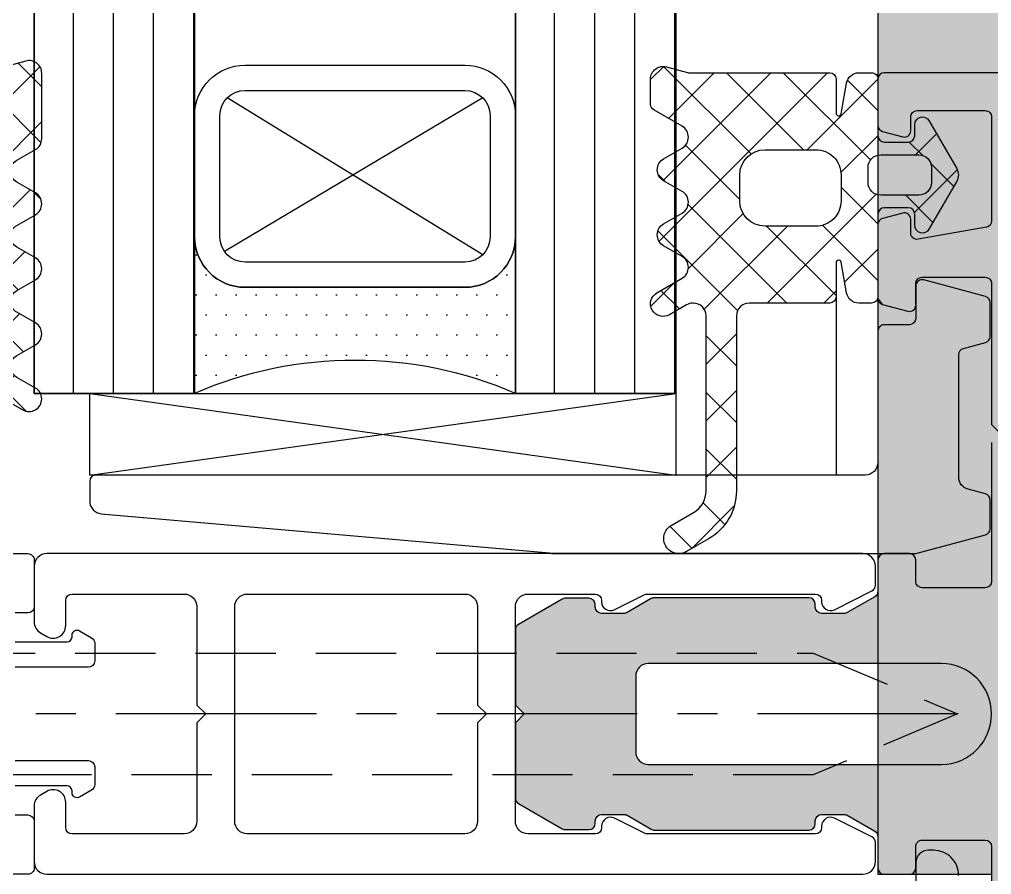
# Model space of a CAD drawing. Header units: millimetres. Extents: x -17234 to -8874, y -2869 to 1211.
# Drawn here: x -17129.68 to -17091.19, y -580.6 to -546.73 of the extents above; entities that cross this region are included whole.
import ezdxf

# ---------------------------------------------------------------- set-up
doc = ezdxf.new("R2010")
doc.units = ezdxf.units.MM
for name, pattern in [('ACAD_ISO07W100', [3, 0, -3]), ('CENTER', [50.800000000000004, 31.75, -6.35, 6.35, -6.35]), ('DASHED2', [9.524999999999999, 6.35, -3.175])]:
    doc.linetypes.add(name, pattern=pattern)
doc.layers.get('Defpoints').update_dxf_attribs({"linetype": 'ACAD_ISO07W100', "true_color": 0x105689})
for name, color, linetype in [('Centerline', 6, 'CENTER'), ('Gasket EPDM', 32, 'Continuous'), ('Gasket Silicone', 20, 'Continuous'), ('Glass', 4, 'Continuous'), ('Profile', 1, 'Continuous'), ('Profile View', 9, 'Continuous'), ('PVC Spacer', 3, 'Continuous'), ('Screw', 9, 'Continuous'), ('Thermal Break', 3, 'Continuous')]:
    doc.layers.add(name, color=color, linetype=linetype)

# ---------------------------------------------------------------- blocks, each defined once
blk = doc.blocks.new('*U9')
at = {"layer": 'Glass', "ltscale": 0.5}
h = blk.add_hatch(dxfattribs=at)
h.set_pattern_fill('ANSI31', color=5, scale=0.5, angle=45)
h.set_pattern_definition([(90, (0, 62.30000000000206), (-1.5875, 3.33066907387547e-16), [])])
h.paths.add_polyline_path([(0, 137.3000000000021), (6.349999999999909, 137.3000000000021), (6.349999999999909, 0), (0, 0)])
h.paths.add_polyline_path([(25.39999999999986, 0), (19.04999999999995, 0), (19.04999999999995, 137.3000000000021), (25.39999999999986, 137.3000000000021)])
at = {"layer": 'Glass'}
h = blk.add_hatch(dxfattribs=at)
h.set_pattern_fill('DOTS', color=9, scale=0.5)
h.set_pattern_definition([(0, (-1613.788650515187, -1630.791331682484), (0.396875, 0.79375), [0, -0.79375])])
h.paths.add_polyline_path([(17.04999999999995, 4.199999999999999), (8.349999999999909, 4.199999999999999, -0.414213562373095), (6.349999999999909, 6.199999999999998), (6.349999999999909, -1.77635683940025e-15, -0.2058701850370426), (19.04999999999995, -1.77635683940025e-15), (19.04999999999995, 6.199999999999999, -0.4142135623730951)])
at = {"layer": 'Defpoints', "linetype": 'ByBlock', "ltscale": 0.5}
for points in [[(0, 137.3000000000021), (6.349999999999909, 137.3000000000021), (6.349999999999909, 0), (0, 0)], [(25.39999999999986, 0), (19.04999999999995, 0), (19.04999999999995, 137.3000000000021), (25.39999999999986, 137.3000000000021)]]:
    blk.add_lwpolyline(points, close=True, dxfattribs=at)
at = {"layer": 'Glass'}
for points in [[(0, 137.3000000000021), (0, 0), (6.349999999999909, 0), (6.349999999999909, 137.3000000000021)], [(19.04999999999995, 137.3000000000021), (19.04999999999995, 0), (25.39999999999986, 0), (25.39999999999986, 137.3000000000021)]]:
    blk.add_lwpolyline(points, dxfattribs=at)
at = {"layer": 'Glass', "color": 3}
for points in [[(19.04999999999995, 6.199999999999999), (19.04999999999995, 11, 0.4142135623730951), (17.04999999999995, 13), (8.349999999999909, 13, 0.4142135623730951), (6.349999999999909, 11), (6.349999999999909, 6.199999999999999, 0.4142135623730951), (8.349999999999909, 4.199999999999999), (17.04999999999995, 4.199999999999999, 0.4142135623730951)], [(18.04999999999995, 6.199999999999999), (18.04999999999995, 11, 0.414213562373095), (17.04999999999995, 12), (8.349999999999909, 12, 0.414213562373095), (7.349999999999909, 11), (7.349999999999909, 6.199999999999999, 0.414213562373095), (8.349999999999909, 5.199999999999999), (17.04999999999995, 5.199999999999999, 0.414213562373095)]]:
    blk.add_lwpolyline(points, format="xyb", close=True, dxfattribs=at)
at = {"layer": 'Glass', "color": 9}
for points in [[(7.64289321881347, 5.49289321881356), (17.75710678118639, 11.70710678118667)], [(7.64289321881347, 11.70710678118644), (17.86423487550928, 5.619464413231707)]]:
    blk.add_lwpolyline(points, dxfattribs=at)
blk.add_lwpolyline([(6.349999999999909, 0, -0.2058701850370426), (19.04999999999995, 0), (19.04999999999995, 6.199999999999999, -0.4142135623730951), (17.04999999999995, 4.199999999999999), (8.349999999999909, 4.199999999999999, -0.4142135623730951), (6.349999999999909, 6.199999999999998)], format="xyb", close=True, dxfattribs=at)
blk = doc.blocks.new('GG - 01')
at = {"layer": 'Gasket EPDM', "ltscale": 0.5}
h = blk.add_hatch(dxfattribs=at)
h.set_pattern_fill('ANSI37', color=5, scale=0.5, style=0)
h.set_pattern_definition([(45, (16923.13597728441, 487.5036104391235), (-1.122532015133644, 1.122532015133644), []), (135, (16923.13597728441, 487.5036104391235), (-1.122532015133644, -1.122532015133644), [])])
edge = h.paths.add_edge_path(flags=16)
edge.add_arc((-2.456698961395585, -4.827477994350676), 0.999999999999698, -90.00000000001728, 1.7280399333685637e-11, ccw=False)
edge.add_line((-2.456698961395887, -5.827477994350375), (-4.465798961398832, -5.827477994349238))
edge.add_arc((-4.465798961398537, -4.827477994348943), 1.000000000000295, 180.0000000000169, 269.9999999999831, ccw=False)
edge.add_line((-5.465798961398832, -4.827477994349238), (-5.465798961398832, -3.800001866927573))
edge.add_arc((-4.465798961398537, -3.800001866927868), 1.000000000000295, 90.00000000001688, 179.9999999999831, ccw=False)
edge.add_line((-4.465798961398832, -2.800001866927573), (-2.456698961395887, -2.800001866926436))
edge.add_arc((-2.456698961395585, -3.800001866926134), 0.999999999999698, -1.7280399333685637e-11, 90.00000000001728, ccw=False)
edge.add_line((-1.456698961395887, -3.800001866926436), (-1.456698961395887, -4.827477994350375))
edge = h.paths.add_edge_path()
edge.add_arc((-8.000000000000213, -7.458536453019235), 0.4999999999999999, 300.0000000000282, 419.9999999999718)
edge.add_line((-7.75, -7.025523751127139), (-8.482050807557243, -6.602874020323156))
edge.add_arc((-8.232050807556735, -6.169861318431231), 0.4999999999999997, 120.00000000006719, 239.9999999999328, ccw=False)
edge.add_line((-8.482050807557243, -5.736848616539305), (-7.75, -5.314198885735323))
edge.add_arc((-8.000000000000115, -4.88118618384317), 0.5000000000000003, 300.0000000000152, 419.9999999999848)
edge.add_line((-7.75, -4.448173481951017), (-8.482050807557243, -4.025523751147261))
edge.add_arc((-8.232050807556735, -3.592511049255336), 0.4999999999999997, 120.00000000006719, 239.9999999999328, ccw=False)
edge.add_line((-8.482050807557243, -3.15949834736341), (-7.75, -2.736848616559428))
edge.add_arc((-8.00000000000031, -2.303835914667388), 0.4999999999999996, 300.0000000000412, 419.9999999999588)
edge.add_line((-7.75, -1.870823212775349), (-8.874999999989086, -1.221304159940132))
edge.add_arc((-8.749999999989212, -1.004797808994095), 0.249999999999874, 180.0000000006814, 240.0000000000167, ccw=False)
edge.add_line((-8.999999999989086, -1.004797808997068), (-9, 0.0003111022266466534))
edge.add_arc((-8.499999999999089, 0.0003111022268556529), 0.5000000000009113, 74.99999999992588, 179.9999999999197, ccw=False)
edge.add_line((-8.370590477446967, 0.4832740153721033), (-7.531791636873095, 0.2585185434287496))
edge.add_arc((-7.467086875598413, 0.4999999999906641), 0.2499999999897547, 254.999999999596, 269.9999999995868)
edge.add_line((-7.467086875600216, 0.2500000000009095), (-1.90517973669921, 0.2500000000009095))
edge.add_arc((-1.90517973669921, 9.09508579560736e-13), 0.25, 0, 90, ccw=False)
edge.add_line((-1.65517973669921, 9.094947017729282e-13), (-1.65517973669921, -1.355333104784677))
edge.add_arc((-1.555179736698301, -1.355333104786262), 0.1000000000009096, 179.9999999990918, 350.0000000009825)
edge.add_line((-1.456698961395887, -1.372697922551424), (-1.24342759702995, -0.16317591116524))
edge.add_arc((-0.7510237205223182, -0.2500000000009916), 0.500000000001901, 89.99999999980389, 169.9999999997724, ccw=False)
edge.add_line((-0.7510237205206067, 0.2500000000009095), (-0.249999999992724, 0.2500000000009095))
edge.add_arc((-0.2499999999972147, 3.694822225952521e-12), 0.2499999999972147, -8.46796410769457e-10, 89.9999999989708, ccw=False)
edge.add_line((0, 0), (0, -2.248338335070002))
edge.add_arc((0.25, -2.248338335070002), 0.25, 180, 270)
edge.add_line((0.25, -2.498338335070002), (1.202190357260406, -2.498338335070002))
edge.add_arc((1.203502841082234, -2.240432973307411), 0.2579087013647964, 269.7084235318334, 358.243507031785)
edge.add_line((1.461290357256075, -2.248338335070002), (1.461290357256075, -1.79833833506973))
edge.add_arc((1.761290357258013, -1.79833833507044), 0.3000000000019374, 29.99999999996311, 179.9999999998644, ccw=False)
edge.add_line((2.021097978395119, -1.648338335069639), (3.119023930419644, -3.550001866927232))
edge.add_arc((2.686011228527425, -3.800001866927232), 0.4999999999999999, -30.000000000000114, 30.000000000000114, ccw=False)
edge.add_line((3.119023930419644, -4.050001866927232), (2.021097978395119, -5.951665398784371))
edge.add_arc((1.761290357258013, -5.80166539878357), 0.3000000000019375, 180.0000000001357, 330.0000000000369, ccw=False)
edge.add_line((1.461290357256075, -5.80166539878428), (1.461290357256075, -5.351665398784007))
edge.add_arc((1.203502841082234, -5.359570760546599), 0.2579087013647965, 1.756492968214997, 90.29157646816661)
edge.add_line((1.202190357260406, -5.101665398784007), (0.25, -5.101665398784007))
edge.add_arc((0.25, -5.351665398784007), 0.25, 90, 180)
edge.add_line((0, -5.351665398784007), (7.275957614183426e-12, -8.627476127416458))
edge.add_arc((-0.2499999999935199, -8.627476127416458), 0.2500000000007958, -89.99999999981759, 0, ccw=False)
edge.add_line((-0.249999999992724, -8.877476127417253), (-0.7510237205206067, -8.877476127417253))
edge.add_arc((-0.7510237205223182, -8.377476127415353), 0.5000000000019007, 190.0000000002276, 270.0000000001961, ccw=False)
edge.add_line((-1.24342759702995, -8.464300216251104), (-1.456698961395887, -7.25477820486492))
edge.add_arc((-1.555179736698301, -7.272143022630082), 0.1000000000009094, 9.999999999017358, 180.0000000009084)
edge.add_line((-1.65517973669921, -7.272143022631667), (-1.65517973669921, -8.627476127417253))
edge.add_arc((-1.90517973669921, -8.627476127417253), 0.25, -90, 0, ccw=False)
edge.add_line((-1.90517973669921, -8.877476127417253), (-5.099999999987631, -8.877476127417253))
edge.add_arc((-5.099999999987631, -9.377476127417253), 0.5, 90, 180.000000000013)
edge.add_line((-5.599999999987631, -9.377476127417367), (-5.599999999983993, -16.30817414006583))
edge.add_arc((-7.799999999985766, -16.30817414006576), 2.200000000001773, 300.0000000000704, 359.99999999999824, ccw=False)
edge.add_line((-6.699999999982538, -18.21343002839171), (-7.576738509371353, -18.71961524279709))
edge.add_arc((-7.876738509374263, -18.20000000052278), 0.6000000000046156, 120.0000000000664, 300.00000000006645, ccw=False)
edge.add_line((-8.176738509377174, -17.68038475824847), (-7.299999999995634, -17.17419954384854))
edge.add_arc((-7.799999999995978, -16.30817414006391), 1.000000000000343, 300.0000000000114, 359.999999999942)
edge.add_line((-6.799999999995634, -16.30817414006492), (-6.799999999995634, -9.377476127417594))
edge.add_arc((-7.299999999995634, -9.377476127417253), 0.5, 359.9999999999609, 450)
edge.add_line((-7.299999999995634, -8.877476127417253), (-7.323701012715901, -8.877476127417253))
edge.add_arc((-7.323701012715786, -9.377476127417253), 0.5, 90.00000000001312, 120.0000000000152)
edge.add_line((-7.573701012715901, -8.9444634255251), (-8.25, -9.334924827885743))
edge.add_arc((-8.499999999998181, -8.901912125993249), 0.4999999999993284, 119.99999999980369, 299.9999999998037, ccw=False)
edge.add_line((-8.749999999996362, -8.468899424100755), (-7.75, -7.891549154911331))
edge = h.paths.add_edge_path(flags=16)
edge.add_arc((1.620370595716071, -4.100003733857324), 0.499999999999869, -90.00000000001512, 1.5120349416974932e-11, ccw=False)
edge.add_line((1.62037059571594, -4.600003733857193), (0.1112705957129947, -4.600003733855374))
edge.add_arc((0.1112705957134494, -4.100003733854919), 0.5000000000004547, 180.0000000002084, 269.9999999999479, ccw=False)
edge.add_line((-0.3887294042870053, -4.100003733856738), (-0.3887294042870053, -3.499999999996362))
edge.add_arc((0.1112705957125399, -3.499999999997272), 0.4999999999995453, 89.99999999994787, 179.9999999998958, ccw=False)
edge.add_line((0.1112705957129947, -2.999999999997726), (1.62037059571594, -2.999999999995907))
edge.add_arc((1.620370595716071, -3.499999999995776), 0.499999999999869, -1.5006662579253316e-11, 90.000000000015, ccw=False)
edge.add_line((2.12037059571594, -3.499999999995907), (2.12037059571594, -4.100003733857193))
blk.add_lwpolyline([(-7.75, -7.891549154911331, 0.5773502691892974), (-7.75, -7.025523751127139), (-8.482050807557243, -6.602874020323156, -0.5773502691888426), (-8.482050807557243, -5.736848616539305), (-7.75, -5.314198885735323, 0.577350269189449), (-7.75, -4.448173481951017), (-8.482050807557243, -4.025523751147261, -0.5773502691888426), (-8.482050807557243, -3.15949834736341), (-7.75, -2.736848616559428, 0.5773502691891458), (-7.75, -1.870823212775349), (-8.874999999989086, -1.221304159940132, -0.2679491924280138), (-8.999999999989086, -1.004797808997068), (-9, 0.0003111022266466534), (-9, 0.0003111022275561481, -0.4931454260312705), (-8.370590477446967, 0.4832740153721033), (-7.531791636873095, 0.2585185434287496, 0.06554346281519802), (-7.467086875600216, 0.2500000000009095), (-1.90517973669921, 0.2500000000009095, -0.4142135623730951), (-1.65517973669921, 9.094947017729282e-13), (-1.65517973669921, -1.355333104784677, 0.9163311740325999), (-1.456698961395887, -1.372697922551424), (-1.24342759702995, -0.16317591116524, -0.3639702342660466), (-0.7510237205206067, 0.2500000000009095), (-0.249999999992724, 0.2500000000009095, -0.4142135623721627), (0, 0), (0, -2.248338335070002, 0.4142135623730951), (0.25, -2.498338335070002), (1.202190357260406, -2.498338335070002, 0.4067446540325116), (1.461290357256075, -2.248338335070002), (1.461290357256075, -1.79833833506973, -0.7673269879782757), (2.021097978395119, -1.648338335069639), (3.119023930419644, -3.550001866927232, -0.2679491924311227), (3.119023930419644, -4.050001866927232), (2.021097978395119, -5.951665398784371, -0.7673269879782757), (1.461290357256075, -5.80166539878428), (1.461290357256075, -5.351665398784007, 0.4067446540325116), (1.202190357260406, -5.101665398784007), (0.25, -5.101665398784007, 0.4142135623730951), (0, -5.351665398784007), (7.275957614183426e-12, -8.627476127416458, -0.4142135623721627), (-0.249999999992724, -8.877476127417253), (-0.7510237205206067, -8.877476127417253, -0.3639702342660466), (-1.24342759702995, -8.464300216251104), (-1.456698961395887, -7.25477820486492, 0.9163311740325999), (-1.65517973669921, -7.272143022631667), (-1.65517973669921, -8.627476127417253, -0.4142135623730951), (-1.90517973669921, -8.877476127417253), (-5.099999999987631, -8.877476127417253, 0.4142135623731616), (-5.599999999987631, -9.377476127417367), (-5.599999999983993, -16.30817414006583, -0.2679491924307854), (-6.699999999982538, -18.21343002839171), (-7.576738509371353, -18.71961524279709, -0.9999999999999997), (-8.176738509377174, -17.68038475824847), (-7.299999999995634, -17.17419954384854, 0.2679491924307981), (-6.799999999995634, -16.30817414006492), (-6.799999999995634, -9.377476127417594, 0.4142135623732949), (-7.299999999995634, -8.877476127417253), (-7.323701012715901, -8.877476127417253, 0.1316524975874049), (-7.573701012715901, -8.9444634255251), (-8.25, -9.334924827885743, -1), (-8.749999999996362, -8.468899424100755), (-8.749999999996362, -8.468899424100755), (-7.75, -7.891549154911331, 0.2679491924311227)], format="xyb", dxfattribs=at)
for points in [[(-1.456698961395887, -4.827477994350375, -0.4142135623732719), (-2.456698961395887, -5.827477994350375), (-4.465798961398832, -5.827477994349238, -0.4142135623729226), (-5.465798961398832, -4.827477994349238), (-5.465798961398832, -3.800001866927573, -0.4142135623729225), (-4.465798961398832, -2.800001866927573), (-2.456698961395887, -2.800001866926436, -0.4142135623732719), (-1.456698961395887, -3.800001866926436)], [(2.12037059571594, -4.100003733857193, -0.4142135623732486), (1.62037059571594, -4.600003733857193), (0.1112705957129947, -4.600003733855374, -0.4142135623717632), (-0.3887294042870053, -4.100003733856738), (-0.3887294042870053, -3.499999999996362, -0.4142135623728287), (0.1112705957129947, -2.999999999997726), (1.62037059571594, -2.999999999995907, -0.4142135623732486), (2.12037059571594, -3.499999999995907)]]:
    blk.add_lwpolyline(points, format="xyb", close=True, dxfattribs=at)
blk = doc.blocks.new('EGG - 01')
at = {"layer": 'Gasket EPDM', "ltscale": 0.5}
h = blk.add_hatch(dxfattribs=at)
h.set_pattern_fill('ANSI37', color=5, scale=0.5, style=0)
h.set_pattern_definition([(45, (16931.76398021643, 552.2421061978254), (-1.122532015133644, 1.122532015133644), []), (135, (16931.76398021643, 552.2421061978254), (-1.122532015133644, -1.122532015133644), [])])
edge = h.paths.add_edge_path()
edge.add_arc((7.003679740504693, -0.746193317245968), 0.4999999999998441, 299.9999999999973, 420.0000000000027)
edge.add_line((7.253679740504595, -0.3131806153538719), (6.521628932947351, 0.1094691154501106))
edge.add_arc((6.77162893294786, 0.5424818173420363), 0.5000000000000001, 120.0000000000673, 239.9999999999327, ccw=False)
edge.add_line((6.521628932947351, 0.9754945192339619), (7.253679740504595, 1.398144250037944))
edge.add_arc((7.00367974050448, 1.831156951930097), 0.4999999999999998, 300.0000000000152, 419.9999999999848)
edge.add_line((7.253679740504595, 2.26416965382225), (6.521628932947351, 2.686819384626006))
edge.add_arc((6.77162893294786, 3.119832086517931), 0.5000000000000001, 120.0000000000673, 239.9999999999327, ccw=False)
edge.add_line((6.521628932947351, 3.552844788409857), (7.25367974051187, 3.975494519217818))
edge.add_arc((7.00367974051187, 4.408507221110038), 0.5000000000000002, 299.9999999999999, 359.9999999999793)
edge.add_line((7.50367974051187, 4.408507221109858), (7.50367974051187, 7.001122055274095))
edge.add_arc((7.003679740510961, 7.001122055273398), 0.5000000000009095, 7.989553359821821e-11, 105.0000000000745)
edge.add_line((6.874270217958838, 7.484084968418642), (2.688974979217164, 6.362638489112896))
edge.add_arc((2.753679740493602, 6.121157032540927), 0.249999999999921, 105.0000000001964, 180.0000000002782)
edge.add_line((2.503679740493681, 6.121157032539713), (2.503679740493681, 1.999999999999318))
edge.add_arc((2.253679740491407, 2.000000000000682), 0.2500000000022737, 269.99999999968736, 359.99999999968736, ccw=False)
edge.add_line((2.253679740490043, 1.749999999998408), (1.167927419020998, 1.749999999998408))
edge.add_arc((1.167927419020998, 1.999999999998408), 0.25, 180, 270, ccw=False)
edge.add_line((0.9179274190209981, 1.999999999998408), (0.9179274190209981, 2.449999999998681))
edge.add_arc((0.6179274190208797, 2.449999999998458), 0.3000000000001184, 4.257702533584149e-11, 149.9999999999438)
edge.add_line((0.3581197978855926, 2.599999999998772), (-0.9986533347109798, 0.2499999999984084))
edge.add_arc((-0.5656406328201353, -6.821210263296962e-13), 0.4999999999983546, 150.0000000000115, 209.9999999999885)
edge.add_line((-0.9986533347109798, -0.2499999999997726), (0.3581197978855926, -2.600000000001955))
edge.add_arc((0.6179274190208797, -2.450000000001642), 0.3000000000001184, 210.0000000000561, 359.9999999999574)
edge.add_line((0.9179274190209981, -2.450000000001864), (0.9179274190209981, -2.000000000001592))
edge.add_arc((1.167927419020998, -2.000000000001592), 0.25, 90, 180, ccw=False)
edge.add_line((1.167927419020998, -1.750000000001592), (2.253679740490043, -1.750000000001592))
edge.add_arc((2.253679740491748, -2.000000000003524), 0.2500000000019327, 3.3867308957269415e-10, 90.00000000039091, ccw=False)
edge.add_line((2.503679740493681, -2.000000000002046), (2.503679740493681, -5.37645785702091))
edge.add_arc((3.003679740493681, -5.37645785702091), 0.5, 180, 270)
edge.add_line((3.003679740493681, -5.87645785702091), (5.827380753220496, -5.87645785702091))
edge.add_arc((5.827380753220381, -6.37645785702091), 0.5, 59.99999999998482, 89.99999999998693, ccw=False)
edge.add_line((6.077380753220496, -5.943445155128757), (6.753679740504595, -6.333906557489399))
edge.add_arc((7.003679740504595, -5.900893855597587), 0.4999999999996472, 239.9999999999766, 419.9999999999766)
edge.add_line((7.253679740504595, -5.467881153705775), (6.521628932947351, -5.045231422901793))
edge.add_arc((6.77162893294786, -4.612218721009867), 0.5000000000000001, 120.0000000000673, 239.9999999999327, ccw=False)
edge.add_line((6.521628932947351, -4.179206019117942), (7.253679740504595, -3.756556288313959))
edge.add_arc((7.00367974050448, -3.323543586421806), 0.4999999999999998, 300.0000000000152, 419.9999999999848)
edge.add_line((7.253679740504595, -2.890530884529653), (6.521628932947351, -2.467881153725898))
edge.add_arc((6.77162893294786, -2.034868451833972), 0.5000000000000001, 120.0000000000673, 239.9999999999327, ccw=False)
edge.add_line((6.521628932947351, -1.601855749942047), (7.253679740504595, -1.179206019138064))
edge = h.paths.add_edge_path(flags=16)
edge.add_arc((0.4999999999998689, -0.3000018669307739), 0.4999999999998689, 179.999999999985, 270.000000000015)
edge.add_line((0.5, -0.8000018669306428), (2.009099999995669, -0.8000018669288238))
edge.add_arc((2.009099999995215, -0.3000018669283691), 0.5000000000004547, 270.0000000000521, 359.9999999997916)
edge.add_line((2.509099999995669, -0.300001866930188), (2.509099999995669, 0.300001866930188))
edge.add_arc((2.009099999996124, 0.3000018669292785), 0.4999999999995453, 1.042204158022913e-10, 90.00000000005213)
edge.add_line((2.009099999995669, 0.8000018669288238), (0.5, 0.8000018669306428))
edge.add_arc((0.4999999999998689, 0.3000018669307739), 0.4999999999998689, 89.99999999998498, 180.000000000015)
edge.add_line((0, 0.3000018669306428), (0, -0.3000018669306428))
for points in [[(7.253679740504595, -1.179206019138064, 0.5773502691896574), (7.253679740504595, -0.3131806153538719), (6.521628932947351, 0.1094691154501106, -0.5773502691888426), (6.521628932947351, 0.9754945192339619), (7.253679740504595, 1.398144250037944, 0.577350269189449), (7.253679740504595, 2.26416965382225), (6.521628932947351, 2.686819384626006, -0.5773502691888426), (6.521628932947351, 3.552844788409857), (7.25367974051187, 3.975494519217818, 0.2679491924310263), (7.50367974051187, 4.408507221109858), (7.50367974051187, 7.001122055274095, 0.4931454260312742), (6.874270217958838, 7.484084968418642), (2.688974979217164, 6.362638489112896, 0.3394542588637746), (2.503679740493681, 6.121157032539713), (2.503679740493681, 1.999999999999318, -0.414213562373095), (2.253679740490043, 1.749999999998408), (1.167927419020998, 1.749999999998408, -0.4142135623730951), (0.9179274190209981, 1.999999999998408), (0.9179274190209981, 2.449999999998681, 0.7673269879782757), (0.3581197978855926, 2.599999999998772), (-0.9986533347109798, 0.2499999999984084, 0.2679491924310153), (-0.9986533347109798, -0.2499999999997726), (0.3581197978855926, -2.600000000001955, 0.7673269879782757), (0.9179274190209981, -2.450000000001864), (0.9179274190209981, -2.000000000001592, -0.4142135623730951), (1.167927419020998, -1.750000000001592), (2.253679740490043, -1.750000000001592, -0.4142135623733614), (2.503679740493681, -2.000000000002046), (2.503679740493681, -5.37645785702091, 0.414213562373095), (3.003679740493681, -5.87645785702091), (5.827380753220496, -5.87645785702091, -0.1316524975874049), (6.077380753220496, -5.943445155128757), (6.753679740504595, -6.333906557489399, 1), (7.253679740504595, -5.467881153705775), (6.521628932947351, -5.045231422901793, -0.5773502691888426), (6.521628932947351, -4.179206019117942), (7.253679740504595, -3.756556288313959, 0.577350269189449), (7.253679740504595, -2.890530884529653), (6.521628932947351, -2.467881153725898, -0.5773502691888426), (6.521628932947351, -1.601855749942047)], [(0, -0.3000018669306428, 0.4142135623732486), (0.5, -0.8000018669306428), (2.009099999995669, -0.8000018669288238, 0.4142135623717632), (2.509099999995669, -0.300001866930188), (2.509099999995669, 0.300001866930188, 0.4142135623728287), (2.009099999995669, 0.8000018669288238), (0.5, 0.8000018669306428, 0.4142135623732486), (0, 0.3000018669306428)]]:
    blk.add_lwpolyline(points, format="xyb", close=True, dxfattribs=at)

msp = doc.modelspace()

# ---------------------------------------------------------------- hatches: boundary and pattern name
at = {"layer": 'Gasket Silicone', "ltscale": 0.5, "true_color": 0x939598}
h = msp.add_hatch(color=252, dxfattribs=at)
h.dxf.hatch_style = 1
h.paths.add_polyline_path([(-17095.69305710147, -424.2394429800404), (-16997.26805710148, -424.2394429800407), (-16997.26805710147, -625.0394429800458), (-17085.49305710147, -625.0394429800542), (-17085.49305710147, -605.9894429800452), (-17088.69305710147, -605.9894429800439), (-17088.69305710145, -625.0394429800424), (-17091.19305710148, -625.0394429800408), (-17091.19305710147, -580.5894429800409), (-17095.69305710147, -580.5894429800409)])
at = {"layer": 'Gasket Silicone', "ltscale": 0.5}
h = msp.add_hatch(color=1, dxfattribs=at)
h.dxf.hatch_style = 1
edge = h.paths.add_edge_path()
edge.add_arc((-17095.4430571015, -557.7750873599316), 0.25, 180, 255.0011267703341)
edge.add_line((-17095.50775711382, -558.0165700889314), (-17094.50775740218, -558.2844973879577))
edge.add_arc((-17094.44305755624, -558.0430146143805), 0.2499999999988005, 255.0011662473737, 359.9999694740487)
edge.add_line((-17094.19305755624, -558.0430147475751), (-17094.19305710147, -557.1894465807129))
edge.add_arc((-17093.94305710147, -557.1894467139055), 0.2500000000000355, 135.0000000005159, 179.9999694745176, ccw=False)
edge.add_arc((-17093.94305710147, -557.1894467139111), 0.2500000000037401, 90, 134.9999999995947, ccw=False)
edge.add_line((-17093.94305710147, -556.9394467139076), (-17091.44305710146, -556.9394467139067))
edge.add_arc((-17091.44305710146, -557.1894467139067), 0.25, -1.3028511602897197e-10, 90, ccw=False)
edge.add_line((-17091.19305710146, -557.1894467139073), (-17091.19305710147, -562.7733304546523))
edge.add_line((-17091.19305710147, -562.7733304546523), (-17090.83950371087, -563.126883845244))
edge.add_line((-17090.83950371087, -563.126883845244), (-17091.19305709448, -563.480437228835))
edge.add_arc((-17090.94305710147, -563.480496372022), 0.25, 179.9864453798519, 179.9999996825967)
edge.add_line((-17091.19305710147, -563.4804963706371), (-17091.19305710147, -568.9894429800423))
edge.add_arc((-17091.44305710147, -568.9894429800426), 0.249999999996362, -90, 5.212541509536095e-11, ccw=False)
edge.add_line((-17091.44305710147, -569.2394429800423), (-17093.94305710147, -569.2394429800737))
edge.add_arc((-17093.94305710147, -568.9894429800753), 0.2499999999984084, 179.9999999996352, 270, ccw=False)
edge.add_line((-17094.19305710147, -568.9894429800737), (-17094.19305710147, -568.1394429800649))
edge.add_arc((-17094.44305710147, -568.1394429800649), 0.25, 0, 90)
edge.add_line((-17094.44305710147, -567.8894429800649), (-17095.44305710147, -567.8894429800649))
edge.add_arc((-17095.44305710147, -568.1394429800649), 0.25, 90, 180)
edge.add_line((-17095.69305710147, -568.1394429800649), (-17095.69305710147, -569.3779536799732))
edge.add_arc((-17095.94305710147, -569.3779536799731), 0.25, 299.99999999999727, 359.99999999997397, ccw=False)
edge.add_line((-17095.81805710147, -569.5944600309192), (-17096.90721722169, -570.2232869195187))
edge.add_arc((-17097.03221722169, -570.0067805685724), 0.2500000000002174, 270, 299.99999999997124, ccw=False)
edge.add_line((-17097.03221722169, -570.2567805685726), (-17097.92000796025, -570.2567805685726))
edge.add_arc((-17097.92000796025, -570.0067805685726), 0.25, 180, 270, ccw=False)
edge.add_line((-17098.17000796025, -570.0067805685726), (-17098.17000796025, -569.889442979906))
edge.add_arc((-17098.42000796025, -569.889442979906), 0.25, 0, 90)
edge.add_line((-17098.42000796025, -569.639442979906), (-17104.54305710146, -569.639442979906))
edge.add_arc((-17104.54305710146, -569.8894429799058), 0.2499999999997726, 90, 120.0000000000364)
edge.add_line((-17104.66805710146, -569.67293662896), (-17105.62129176666, -570.2232869195187))
edge.add_arc((-17105.74629176666, -570.0067805685726), 0.2500000000000205, 270, 299.99999999999727, ccw=False)
edge.add_line((-17105.74629176666, -570.2567805685726), (-17106.63408250523, -570.2567805685726))
edge.add_arc((-17106.63408250523, -570.0067805685726), 0.25, 180, 270, ccw=False)
edge.add_line((-17106.88408250523, -570.0067805685726), (-17106.88408250523, -569.906780568572))
edge.add_arc((-17107.13408250523, -569.906780568572), 0.25, 0, 90)
edge.add_line((-17107.13408250523, -569.656780568572), (-17108.06100629413, -569.656780568572))
edge.add_arc((-17108.06100629413, -569.9067805685717), 0.2499999999996589, 90, 120.0000000000755)
edge.add_line((-17108.18600629413, -569.6902742176262), (-17109.91805710147, -570.6902742174959))
edge.add_arc((-17109.79305710147, -570.9067805684421), 0.2500000000000205, 119.9999999999973, 179.9999999995571)
edge.add_line((-17110.04305710147, -570.9067805684401), (-17110.04305710147, -573.8858895894483))
edge.add_line((-17110.04305710147, -573.8858895894483), (-17109.68950371088, -574.2394429800433))
edge.add_line((-17109.68950371088, -574.2394429800433), (-17110.04305710148, -574.592996370634))
edge.add_line((-17110.04305710148, -574.592996370634), (-17110.04305710147, -577.5721053916402))
edge.add_arc((-17109.79305710147, -577.5721053916387), 0.25, 180.0000000003387, 240.0000000000027)
edge.add_line((-17109.91805710147, -577.7886117425849), (-17108.18600732184, -578.7886117119875))
edge.add_arc((-17108.06100726907, -578.5721053915055), 0.2500000000036094, 239.9999860348692, 270)
edge.add_line((-17108.06100726907, -578.8221053915088), (-17107.13074727754, -578.8221053915087))
edge.add_arc((-17107.13074727754, -578.5721053915087), 0.25, 270, 360)
edge.add_line((-17106.88074727754, -578.5721053915087), (-17106.88074727754, -578.4721053915086))
edge.add_arc((-17106.63074727754, -578.4721053915086), 0.25, 90, 180, ccw=False)
edge.add_line((-17106.63074727754, -578.2221053915086), (-17105.74629176644, -578.2221053915086))
edge.add_arc((-17105.74629176644, -578.4721053915086), 0.25, 59.99999999998971, 90, ccw=False)
edge.add_line((-17105.62129176644, -578.2555990405626), (-17104.66805710146, -578.8059493309904))
edge.add_arc((-17104.54305710146, -578.5894429800446), 0.2499999999997251, 239.9999999999636, 270)
edge.add_line((-17104.54305710146, -578.8394429800444), (-17098.42000796025, -578.8394429800445))
edge.add_arc((-17098.42000796025, -578.5894429800445), 0.25, 270, 360)
edge.add_line((-17098.17000796025, -578.5894429800445), (-17098.17000796025, -578.4721053915082))
edge.add_arc((-17097.92000796025, -578.4721053915082), 0.25, 90, 180, ccw=False)
edge.add_line((-17097.92000796025, -578.2221053915082), (-17097.03221722169, -578.2221053915082))
edge.add_arc((-17097.03221722169, -578.4721053915084), 0.2500000000002274, 60.00000000002882, 90, ccw=False)
edge.add_line((-17096.90721722169, -578.2555990405621), (-17095.81805710147, -578.8844259291616))
edge.add_arc((-17095.94305710147, -579.1009322801076), 0.2499999999999221, -2.609112925711088e-11, 59.99999999998971, ccw=False)
edge.add_line((-17095.69305710147, -579.1009322801077), (-17095.69305710147, -580.3394429800409))
edge.add_arc((-17095.44305710147, -580.3394429800409), 0.25, 180, 270)
edge.add_line((-17095.44305710147, -580.5894429800409), (-17094.44305710147, -580.5894429800409))
edge.add_arc((-17094.44305710147, -580.3394429800409), 0.25, 270, 360)
edge.add_line((-17094.19305710147, -580.3394429800409), (-17094.19305710147, -579.4894429800137))
edge.add_arc((-17093.94305710147, -579.489442980012), 0.25, 90, 180.0000000003908, ccw=False)
edge.add_line((-17093.94305710147, -579.2394429800137), (-17091.44305710146, -579.239442980047))
edge.add_arc((-17091.44305710146, -579.4894429800469), 0.2499999999998863, 0, 90, ccw=False)
edge.add_line((-17091.19305710146, -579.4894429800469), (-17091.19305710146, -584.9983895894562))
edge.add_arc((-17090.94305714389, -584.9984192029552), 0.2499999593205341, 179.9932130848404, 180.0067657660979)
edge.add_line((-17091.19305710147, -584.9984487241741), (-17090.83950371087, -585.3520021147658))
edge.add_line((-17090.83950371087, -585.3520021147658), (-17091.19305710146, -585.7055555053415))
edge.add_line((-17091.19305710146, -585.7055555053415), (-17091.19305710146, -591.2894392461862))
edge.add_arc((-17091.44305710146, -591.2894392461862), 0.25, -90, 0, ccw=False)
edge.add_line((-17091.44305710146, -591.5394392461861), (-17093.94305710147, -591.5394392461852))
edge.add_arc((-17093.94305710147, -591.2894392461852), 0.25, 180, 270, ccw=False)
edge.add_line((-17094.19305710147, -591.2894392461852), (-17094.19305781457, -590.3358498826192))
edge.add_arc((-17094.44305781457, -590.3358500695698), 0.2500000000000699, 4.284592486491327e-05, 104.999974831815)
edge.add_line((-17094.50776246977, -590.0943685845759), (-17095.50776175667, -590.3623171151356))
edge.add_arc((-17095.44305710147, -590.6037986001279), 0.2499999999973386, 104.9999748319094, 142.5000000002318)
edge.add_arc((-17095.44305710147, -590.6037986001274), 0.2499999999963268, 142.5000000003145, 180.0000000011204)
edge.add_line((-17095.69305710147, -590.6037986001323), (-17095.69305710147, -593.6250798922409))
edge.add_arc((-17095.44305710147, -593.6250798922414), 0.25, 179.9999999998958, 254.9999999997637)
edge.add_line((-17095.50776186274, -593.866561348813), (-17094.70776186274, -594.0809207027579))
edge.add_arc((-17094.64305710147, -593.8394392461852), 0.2499999999997333, 255.0000000006365, 359.9999999999479)
edge.add_line((-17094.39305710147, -593.8394392461854), (-17094.39305710147, -593.2894392461864))
edge.add_arc((-17094.14305710147, -593.2894392461857), 0.25, 80.00000000032821, 180.0000000001563, ccw=False)
edge.add_line((-17094.09964505705, -593.0432373079333), (-17091.39964505706, -593.5193201558453))
edge.add_arc((-17091.44305710147, -593.7655220940973), 0.2499999999992669, -2.3447910280083306e-10, 79.99999999948898, ccw=False)
edge.add_line((-17091.19305710147, -593.7655220940983), (-17091.19305710147, -597.8894429800484))
edge.add_arc((-17091.44305710147, -597.8894429800487), 0.25, -90, 5.212541509536095e-11, ccw=False)
edge.add_line((-17091.44305710147, -598.1394429800486), (-17094.14305710146, -598.139442980046))
edge.add_arc((-17094.14305710146, -597.8894429800459), 0.2500000000001137, 180.0000000004169, 270, ccw=False)
edge.add_line((-17094.39305710146, -597.8894429800478), (-17094.39305710147, -597.339442980045))
edge.add_arc((-17094.64305710147, -597.3394429800467), 0.250000000003638, 3.908265592525497e-10, 104.9999999993904)
edge.add_line((-17094.70776186274, -597.0979615234744), (-17095.50776186275, -597.3123208774211))
edge.add_arc((-17095.44305710147, -597.5538023339907), 0.2499999999976001, 105.0000000003576, 180.0000000006253)
edge.add_line((-17095.69305710147, -597.5538023339934), (-17095.69305710147, -599.389442980046))
edge.add_arc((-17095.44305710147, -599.389442980046), 0.25, 180, 270)
edge.add_line((-17095.44305710147, -599.639442980046), (-16997.51805710147, -599.639442980046))
edge.add_arc((-16997.51805710147, -599.389442980046), 0.25, 270, 360)
edge.add_line((-16997.26805710147, -599.389442980046), (-16997.26805710147, -549.0894429800468))
edge.add_arc((-16997.51805710147, -549.0894429800468), 0.25, 0, 90)
edge.add_line((-16997.51805710147, -548.8394429800468), (-17095.44305710147, -548.8394429800468))
edge.add_arc((-17095.44305710147, -549.0894429800468), 0.25, 90, 180)
edge.add_line((-17095.69305710147, -549.0894429800468), (-17095.69305710147, -550.9250836261002))
edge.add_arc((-17095.44305710147, -550.9250836261032), 0.249999999996362, 179.9999999993226, 254.9999999996356)
edge.add_line((-17095.50776186275, -551.1665650826726), (-17094.70776186274, -551.3809244366184))
edge.add_arc((-17094.64305710147, -551.1394429800458), 0.2499999999996235, 255.0000000006298, 359.9999999995571)
edge.add_line((-17094.39305710147, -551.1394429800478), (-17094.39305710146, -550.5894429800451))
edge.add_arc((-17094.14305710146, -550.589442980047), 0.25, 90, 179.999999999557, ccw=False)
edge.add_line((-17094.14305710146, -550.3394429800468), (-17091.44305710147, -550.339442980043))
edge.add_arc((-17091.44305710147, -550.5894429800428), 0.2499999999997726, -5.212541509536095e-11, 90, ccw=False)
edge.add_line((-17091.19305710147, -550.589442980043), (-17091.19305710147, -554.7133638659941))
edge.add_arc((-17091.44305710147, -554.7133638659932), 0.25, 279.99999999960846, 359.99999999979156, ccw=False)
edge.add_line((-17091.39964505706, -554.9595658042472), (-17094.09964505705, -555.4356486521596))
edge.add_arc((-17094.14305710147, -555.1894467139072), 0.249999999999083, 179.9999999998437, 279.9999999996718, ccw=False)
edge.add_line((-17094.39305710147, -555.1894467139065), (-17094.39305710147, -554.6394467139074))
edge.add_arc((-17094.64305710147, -554.6394467139075), 0.250000000003638, 2.605510395016998e-11, 104.9999999993769)
edge.add_line((-17094.70776186274, -554.397965257335), (-17095.50776186275, -554.6123246112809))
edge.add_arc((-17095.44305710147, -554.8538060678503), 0.2499999999974903, 105.0000000003644, 180.0000000006514)
edge.add_line((-17095.69305710147, -554.8538060678532), (-17095.69305710147, -557.7750873599606))
edge.add_arc((-17095.44305710148, -557.7750873599649), 0.2499999999854481, 179.9999999990099, 255.0011662465578)
edge.add_line((-17095.50775694742, -558.0165701335284), (-17095.6930571015, -557.7750873599316))
edge = h.paths.add_edge_path(flags=16)
edge.add_arc((-17093.19642322728, -574.2394429800402), 2.003366125820265, 270.6626206665821, 449.4858379302882)
edge.add_line((-17093.17844561955, -572.2361575186782), (-17104.78055710147, -572.2394429799002))
edge.add_arc((-17104.78055710147, -572.7394429799002), 0.5, 90, 180)
edge.add_line((-17105.28055710147, -572.7394429799002), (-17105.28055710147, -574.2394429800371))
edge.add_line((-17105.28055710147, -574.2394429800371), (-17105.28055710147, -575.7394429800371))
edge.add_arc((-17104.78055710147, -575.7394429800371), 0.5, 180, 270)
edge.add_line((-17104.78055710147, -576.2394429800371), (-17093.17325499014, -576.2426751350516))
edge = h.paths.add_edge_path(flags=16)
edge.add_arc((-17086.94305710147, -596.889442980046), 0.25, 180, 270)
edge.add_line((-17086.94305710147, -597.139442980046), (-17001.51805710147, -597.139442980046))
edge.add_arc((-17001.51805710147, -596.889442980046), 0.25, 270, 360)
edge.add_line((-17001.26805710147, -596.889442980046), (-17001.26805710147, -551.589442980044))
edge.add_arc((-17001.51805710147, -551.589442980044), 0.25, 0, 90)
edge.add_line((-17001.51805710147, -551.339442980044), (-17086.94305710147, -551.339442980044))
edge.add_arc((-17086.94305710147, -551.589442980044), 0.25, 90, 180)
edge.add_line((-17087.19305710147, -551.589442980044), (-17087.19305710147, -596.889442980046))

# ---------------------------------------------------------------- linework, layer by layer
at = {"layer": 'Centerline', "ltscale": 0.25}
msp.add_lwpolyline([(-16990.91805710147, -574.2394429800398), (-17153.16805710147, -574.2394429800407)], dxfattribs=at)
at = {"layer": 'Gasket EPDM', "ltscale": 0.5}
msp.add_lwpolyline([(-17097.34823683817, -557.716919106955), (-17097.34823683817, -564.7760165317148)], dxfattribs=at)
at = {"layer": 'Profile', "color": 9, "ltscale": 0.5}
for points in [[(-16997.51805710147, -548.8394429800468), (-17095.44305710147, -548.8394429800468, 0.414213562373095), (-17095.69305710147, -549.0894429800468), (-17095.69305710147, -550.9250836261002, 0.3394542588631654), (-17095.50776186275, -551.1665650826726), (-17094.70776186274, -551.3809244366184, 0.49314542602943), (-17094.39305710147, -551.1394429800478), (-17094.39305710146, -550.5894429800451, -0.4142135623707479), (-17094.14305710146, -550.3394429800468), (-17091.44305710147, -550.339442980043, -0.414213562373505), (-17091.19305710147, -550.589442980043), (-17091.19305710147, -554.7133638659941, -0.3639702342661958), (-17091.39964505706, -554.9595658042472), (-17094.09964505705, -555.4356486521596, -0.4663076581550029), (-17094.39305710147, -555.1894467139065), (-17094.39305710147, -554.6394467139074, 0.4931454260315387), (-17094.70776186274, -554.397965257335), (-17095.50776186275, -554.6123246112809, 0.3394542588631178), (-17095.69305710147, -554.8538060678532), (-17095.69305710147, -557.7750873599606, 0.3394599339566514), (-17095.50775694742, -558.0165701335284), (-17095.6930571015, -557.7750873599316, 0.3394597418556333), (-17095.50775711382, -558.0165700889314), (-17094.50775740218, -558.2844973879577, 0.4931389342117768), (-17094.19305755624, -558.0430147475751), (-17094.19305710147, -557.1894465807129, -0.1989122289155433), (-17094.11983379677, -557.0126700186106, -0.1989123673779796), (-17093.94305710147, -556.9394467139076), (-17091.44305710146, -556.9394467139067, -0.4142135623738575), (-17091.19305710146, -557.1894467139073), (-17091.19305710147, -562.7733304546523), (-17090.83950371087, -563.126883845244)], [(-17091.19305709448, -563.480437228835, 5.914180274647949e-05), (-17091.19305710147, -563.4804963706371), (-17091.19305710147, -568.9894429800423, -0.414213562369425), (-17091.44305710147, -569.2394429800423), (-17093.94305710147, -569.2394429800737, -0.4142135623767711), (-17094.19305710147, -568.9894429800737), (-17094.19305710147, -568.1394429800649, 0.414213562373095), (-17094.44305710147, -567.8894429800649), (-17095.44305710147, -567.8894429800649, 0.414213562373095), (-17095.69305710147, -568.1394429800649), (-17095.69305710147, -569.3779536799732, -0.2679491924310263), (-17095.81805710147, -569.5944600309192), (-17096.90721722169, -570.2232869195187, -0.1316524975873059), (-17097.03221722169, -570.2567805685726), (-17097.92000796025, -570.2567805685726, -0.4142135623730949), (-17098.17000796025, -570.0067805685726), (-17098.17000796025, -569.889442979906, 0.4142135623730951), (-17098.42000796025, -569.639442979906), (-17104.54305710146, -569.639442979906, 0.1316524975875179), (-17104.66805710146, -569.67293662896), (-17105.62129176666, -570.2232869195187, -0.1316524975873894), (-17105.74629176666, -570.2567805685726), (-17106.63408250523, -570.2567805685726, -0.414213562373095), (-17106.88408250523, -570.0067805685726), (-17106.88408250523, -569.906780568572, 0.414213562373095), (-17107.13408250523, -569.656780568572), (-17108.06100629413, -569.656780568572, 0.1316524975876537), (-17108.18600629413, -569.6902742176262), (-17109.91805710147, -570.6902742174959, 0.2679491924290531), (-17110.04305710147, -570.9067805684401), (-17110.04305710147, -573.8858895894483), (-17109.68950371088, -574.2394429800433), (-17110.04305710148, -574.592996370634), (-17110.04305710147, -577.5721053916402, 0.2679491924295719), (-17109.91805710147, -577.7886117425849), (-17108.18600732184, -578.7886117119875, 0.1316525595779446), (-17108.06100726907, -578.8221053915088), (-17107.13074727754, -578.8221053915087, 0.414213562373095), (-17106.88074727754, -578.5721053915087), (-17106.88074727754, -578.4721053915086, -0.414213562373095), (-17106.63074727754, -578.2221053915086), (-17105.74629176644, -578.2221053915086, -0.1316524975874204), (-17105.62129176644, -578.2555990405626), (-17104.66805710146, -578.8059493309904, 0.1316524975875362), (-17104.54305710146, -578.8394429800444), (-17098.42000796025, -578.8394429800445, 0.4142135623730951), (-17098.17000796025, -578.5894429800445), (-17098.17000796025, -578.4721053915082, -0.4142135623730949), (-17097.92000796025, -578.2221053915082), (-17097.03221722169, -578.2221053915082, -0.1316524975873059), (-17096.90721722169, -578.2555990405621), (-17095.81805710147, -578.8844259291616, -0.2679491924311481), (-17095.69305710147, -579.1009322801077), (-17095.69305710147, -580.3394429800409, 0.414213562373095), (-17095.44305710147, -580.5894429800409), (-17094.44305710147, -580.5894429800409, 0.414213562373095), (-17094.19305710147, -580.3394429800409), (-17094.19305710147, -579.4894429800137, -0.414213562377002), (-17093.94305710147, -579.2394429800137), (-17091.44305710146, -579.239442980047, -0.4142135623689894), (-17091.19305710146, -579.4894429800469), (-17091.19305710146, -584.9983895894562, 5.91347276728374e-05)]]:
    msp.add_lwpolyline(points, format="xyb", dxfattribs=at)
msp.add_lwpolyline([(-17093.17325499014, -576.2426751350516, 0.9897830045805022), (-17093.17844561955, -572.2361575186782), (-17104.78055710147, -572.2394429799002, 0.4142135623731276), (-17105.28055710147, -572.7394429799002), (-17105.28055710147, -574.2394429800371), (-17105.28055710147, -575.7394429800371, 0.4142135623731276), (-17104.78055710147, -576.2394429800371)], format="xyb", close=True, dxfattribs=at)
at = {"layer": 'Profile View', "ltscale": 0.5}
msp.add_lwpolyline([(-17095.69305710147, -424.2394429800404), (-17095.69305710147, -580.5894429800409), (-17091.19305710145, -580.5894429800409), (-17091.19305710146, -599.639442980046), (-17091.19305710148, -625.0394429800458), (-17088.69305710148, -625.0394429800424), (-17088.69305710147, -605.9894429800427), (-17085.49305710147, -605.9894429800452), (-17085.49305710147, -625.0394429800449), (-16997.26805710147, -625.0394429800458), (-16997.26805710148, -424.2394429800399)], dxfattribs=at)
msp.add_lwpolyline([(-17092.49305710148, -560.0009723638917, -0.339454258857955), (-17092.30776186276, -559.7594909073194), (-17091.42835234019, -559.5238538359325, 0.3394542588634031), (-17091.24305710147, -559.2823723793603), (-17091.24305710147, -557.9469071199636, 0.3394542588628959), (-17091.4283523402, -557.7054256633918), (-17093.87835234019, -557.0489501419364, 0.493145426031273), (-17094.19305710147, -557.2904315985087), (-17094.19305710147, -558.5753559189558, -0.4142135623730951), (-17094.44305710147, -558.8253559189558), (-17095.44305710148, -558.8253559189558, 0.4142135623732641), (-17095.69305710148, -559.0753559189558), (-17095.69305710148, -564.2760165317146, -0.4142135623732283), (-17096.19305710148, -564.7760165317148), (-17126.64210577599, -564.7760165317148, 0.4142135623730951), (-17126.89210577599, -565.0260165317148), (-17126.89210577599, -565.8117572214813, 0.3888787318530645), (-17126.43568364737, -566.3098545705269), (-17108.3917792095, -567.8884916545848), (-17108.61773053498, -567.8884916545848, 0.02182007762249345), (-17108.59594159929, -567.889442980062), (-17094.25097022587, -567.8894429800652, 0.06554346281521395), (-17094.18626546459, -567.8809244366374), (-17091.4283523402, -567.1419438421607, 0.3394542588634031), (-17091.24305710147, -566.9004623855884), (-17091.24305710147, -565.7649971261918, 0.3394542588634031), (-17091.42835234019, -565.5235156696195), (-17092.12246662403, -565.3375283078102, -0.3394542588633187), (-17092.49305710148, -564.8545653946657)], format="xyb", close=True, dxfattribs=at)
at = {"layer": 'PVC Spacer', "ltscale": 0.5}
msp.add_lwpolyline([(-17126.89305710147, -564.7760165317148), (-17126.89305710147, -561.5394429800632), (-17103.69305710147, -561.5394429800626), (-17103.69305710147, -564.7760165317147)], close=True, dxfattribs=at)
for points in [[(-17126.89305710147, -564.7760165317148), (-17103.69305710147, -561.5394429800626)], [(-17126.89305710147, -561.5394429800632), (-17103.69305710147, -564.7760165317147)]]:
    msp.add_lwpolyline(points, dxfattribs=at)
for points in [[(-17132.79305710148, -567.8894429800775), (-17129.34305710148, -567.8894429800738, -0.4142135623733614), (-17129.09305710148, -568.1394429800738), (-17129.09305710148, -569.9894429800776, -0.414213562373095), (-17129.34305710148, -570.2394429800776), (-17129.84305710148, -570.2394429800773, 0.414213562373095)], [(-17129.84305710148, -571.3894429800774), (-17127.79305710148, -571.3894429800774, 0.4142135623724291), (-17127.59305710148, -571.1894429800767), (-17127.59305710148, -571.1198277378061, -0.5773502691907793), (-17127.29305710148, -570.9466226570493), (-17126.81805710149, -571.2208640349098, -0.2679491924313792), (-17126.69305710149, -571.4373703858563), (-17126.69305710149, -572.1394429800774, -0.414213562373095), (-17126.94305710149, -572.3894429800774), (-17129.84305710148, -572.3894429800774, 0.414213562373095)], [(-17129.84305710148, -576.0894429800775), (-17126.94305710149, -576.0894429800775, -0.414213562373095), (-17126.69305710149, -576.3394429800775), (-17126.69305710149, -577.041515574297, -0.2679491924313792), (-17126.81805710149, -577.2580219252435), (-17127.29305710148, -577.5322633031041, -0.5773502691907793), (-17127.59305710148, -577.3590582223472), (-17127.59305710148, -577.2894429800766, 0.4142135623724291), (-17127.79305710148, -577.0894429800759), (-17129.84305710148, -577.0894429800759, 0.414213562373095)], [(-17129.84305710148, -578.239442980078), (-17129.34305710148, -578.2394429800777, -0.4142135623722959), (-17129.09305710148, -578.489442980077), (-17129.09305710148, -580.339442980203, -0.4142135623734946), (-17129.34305710148, -580.5894429802032), (-17132.79305710148, -580.5894429802075, -0.4142135623736351)], [(-17092.49528584938, -580.6394429800436, 0.4142135623731905), (-17093.49528584938, -579.6394429800436), (-17093.69305710147, -579.6394429800436, 0.4142135623730395), (-17094.19305710147, -580.1394429800436), (-17094.19305710147, -582.1394429800458, -0.4142135623730951)]]:
    msp.add_lwpolyline(points, format="xyb", dxfattribs=at)
at = {"layer": 'Screw', "linetype": 'DASHED2', "ltscale": 0.5}
msp.add_lwpolyline([(-17136.99305710145, -571.8264429800406), (-17098.25221510145, -571.8264429800406), (-17092.54305710145, -574.2394429800406), (-17098.25221510145, -576.6524429800406), (-17136.99305710145, -576.6524429800406)], dxfattribs=at)
at = {"layer": 'Thermal Break', "ltscale": 0.5}
for points in [[(-17122.65555579064, -573.8858895894456), (-17122.30200240005, -574.2394429800406), (-17122.65555579065, -574.5929963706354), (-17122.65555702243, -578.4894431382752, -0.4142134697802096), (-17123.15555702243, -578.9894429802092), (-17127.59305710148, -578.9894429802092, -0.4142135623722959), (-17127.84305710148, -578.7394429802099), (-17127.84305710148, -577.7394429800361, 0.5773502691868659), (-17128.59305710148, -577.3064302781437), (-17128.84305710149, -577.4507678454459, 0.26794919243144), (-17129.09305710149, -577.8837805473388), (-17129.09305710148, -580.0894429802069, 0.414213562373095), (-17128.59305710148, -580.5894429802069), (-17096.2908283534, -580.589442980203, 0.4142135623730602), (-17095.7908283534, -580.089442980203), (-17095.7908283534, -579.3349344828832, 0.2840790438402628), (-17095.92902495452, -579.1113276851333), (-17097.41348320182, -578.3690985614804, 0.557536515835399), (-17097.92000796025, -578.6821480783304), (-17097.92000796025, -578.7394429802054, -0.4142135623730951), (-17098.17000796025, -578.9894429802054), (-17104.82451668767, -578.9894429802052, -0.1164338214658533), (-17104.93632008654, -578.9630497779553), (-17106.12422251912, -578.3690985616669, 0.5575365158353869), (-17106.63074727754, -578.6821480785169), (-17106.63074727754, -578.7394429802052, -0.414213562373095), (-17106.88074727754, -578.9894429802052), (-17109.54305710147, -578.9894429802052, -0.4142135623730951), (-17110.04305710147, -578.4894429802052), (-17110.04305710147, -569.9894429800621, -0.4142135623730951), (-17109.54305710147, -569.4894429800621), (-17106.88408250523, -569.489442980062, -0.414213562373095), (-17106.63408250523, -569.739442980062), (-17106.63408250523, -569.7967378817502, 0.5575365158353421), (-17106.1275577468, -570.1097873986002), (-17104.93965531423, -569.5158361823119, -0.1164338214658533), (-17104.82785191535, -569.489442980062), (-17098.17000796025, -569.489442980062, -0.4142135623730951), (-17097.92000796025, -569.739442980062), (-17097.92000796025, -569.7967378817503, 0.5575365158353806), (-17097.41348320182, -570.1097873986004), (-17095.92902495462, -569.3675582749976, 0.2840790438417738), (-17095.7908283535, -569.1439514772467), (-17095.79082835351, -568.3894429800613, 0.4142135623712495), (-17096.29082835351, -567.8894429800645), (-17128.59305710148, -567.8894429800683, 0.414213562373095), (-17129.09305710148, -568.3894429800683), (-17129.09305710149, -570.5968147758798, 0.2679491924314398), (-17128.84305710149, -571.0298274777728), (-17128.59305710148, -571.1741650450749, 0.5773502691868672), (-17127.84305710148, -570.7411523431825), (-17127.84305710148, -569.7394429800653, -0.4142135623722967), (-17127.59305710148, -569.489442980066), (-17123.15555710147, -569.489442980066, -0.4142135623730951), (-17122.65555710147, -569.989442980066), (-17122.65555710147, -573.88588827862)], [(-17111.54305579064, -573.8858895894456), (-17111.18950240005, -574.2394429800406), (-17111.54305579064, -574.5929963706354), (-17111.54305702243, -578.4894431382714, -0.4142134697800951), (-17112.04305702243, -578.9894429802055), (-17120.65555710147, -578.9894429802093, -0.4142135623730951), (-17121.15555710147, -578.4894429802093), (-17121.15555710147, -569.9894429800661, -0.4142135623730951), (-17120.65555710147, -569.4894429800661), (-17112.04305710147, -569.4894429800622, -0.4142135623732262), (-17111.54305710147, -569.9894429800622), (-17111.54305710147, -573.88588827862)]]:
    msp.add_lwpolyline(points, format="xyb", dxfattribs=at)

# ---------------------------------------------------------------- block references
at = {"layer": 'Gasket EPDM'}
for name, p in [('EGG - 01', (-17136.29673684197, -555.860672871565)), ('GG - 01', (-17095.69305710147, -549.0894429800477))]:
    msp.add_blockref(name, p, dxfattribs=at)
at = {"layer": 'Glass', "xscale": -1}
msp.add_blockref('*U9', (-17103.69305710147, -561.539442980063), dxfattribs=at)

doc.saveas('drawing.dxf')
